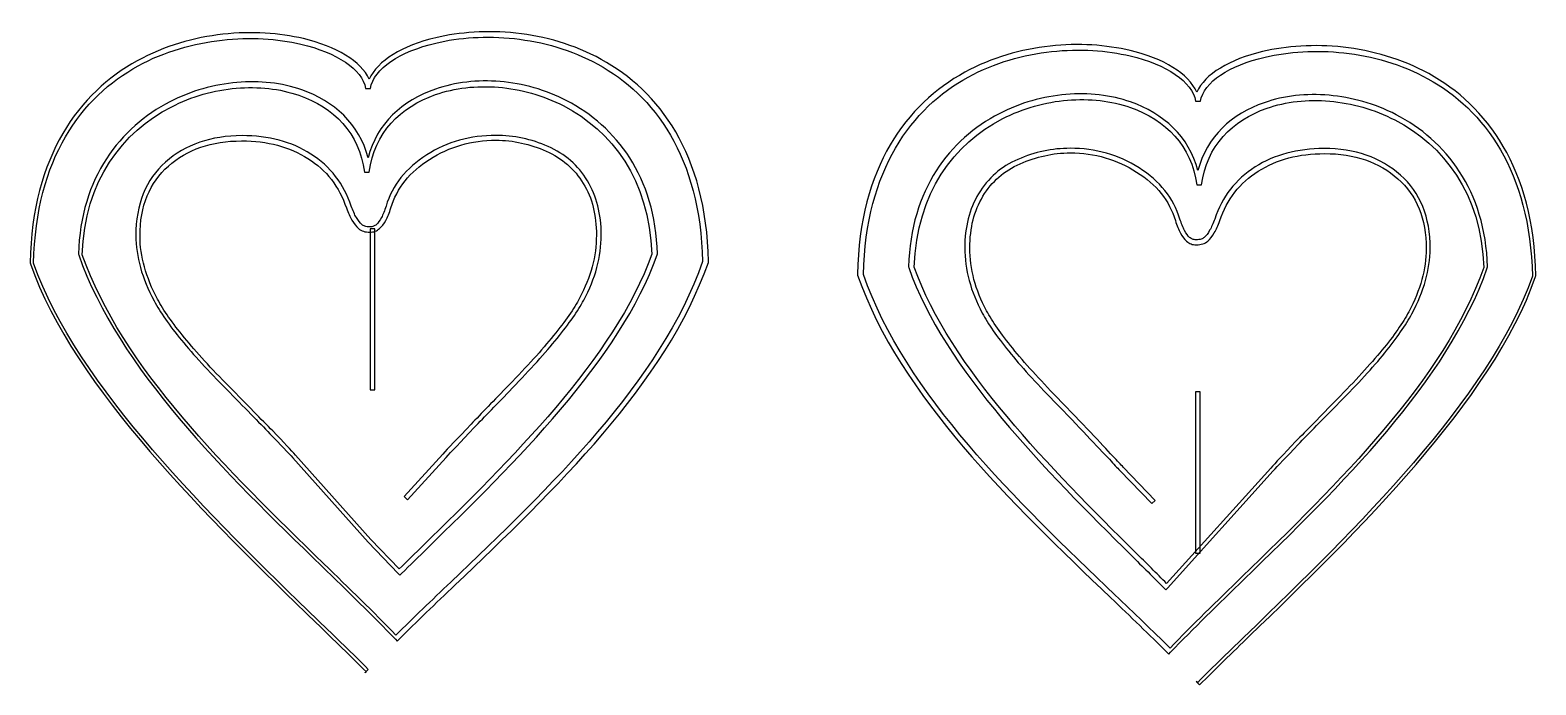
# Model space of a CAD drawing. Header units: centimetres. Extents: x -9.4 to 7.2, y -12.5 to -5.3.
import ezdxf

# ---------------------------------------------------------------- set-up
doc = ezdxf.new("R2010")
doc.units = ezdxf.units.CM
doc.header["$MEASUREMENT"] = 0
doc.layers.add('Layer 1', color=7, linetype='Continuous')

msp = doc.modelspace()

# ---------------------------------------------------------------- linework, layer by layer
at = {"layer": 'Layer 1', "color": 3}
for points, knots in [([(-5.66928, -12.37996), (-5.83946, -12.20978), (-6.02742, -12.02944), (-6.22554, -11.8364), (-6.22554, -11.8364), (-7.38886, -10.70864), (-8.89508, -9.25068), (-9.37514, -7.87908), (-9.37514, -7.87908), (-9.37514, -7.87908), (-9.37768, -7.86892), (-9.37768, -7.86892), (-9.37768, -7.86892), (-9.35228, -6.68274), (-8.83666, -5.9944), (-8.19658, -5.64134), (-8.19658, -5.64134), (-7.89686, -5.47624), (-7.5692, -5.3848), (-7.2517, -5.34924), (-7.2517, -5.34924), (-6.9342, -5.31368), (-6.62686, -5.33654), (-6.36524, -5.3975), (-6.36524, -5.3975), (-6.00202, -5.48386), (-5.7277, -5.64642), (-5.6388, -5.84454), (-5.6388, -5.84454), (-5.5499, -5.64134), (-5.2705, -5.4737), (-4.90474, -5.38734), (-4.90474, -5.38734), (-4.64312, -5.32638), (-4.33832, -5.30352), (-4.02082, -5.33654), (-4.02082, -5.33654), (-3.70586, -5.3721), (-3.38074, -5.461), (-3.08102, -5.6261), (-3.08102, -5.6261), (-2.44094, -5.97916), (-1.92532, -6.66496), (-1.89738, -7.85368), (-1.89738, -7.85368), (-1.89738, -7.85368), (-1.89992, -7.86384), (-1.89992, -7.86384), (-1.89992, -7.86384), (-2.36728, -9.20242), (-3.6068, -10.38606), (-4.69138, -11.41984), (-4.69138, -11.41984), (-4.90728, -11.62558), (-5.1181, -11.82624), (-5.31368, -12.02182), (-5.31368, -12.02182), (-5.31368, -12.02182), (-5.33146, -12.0396), (-5.33146, -12.0396), (-5.33146, -12.0396), (-5.33146, -12.0396), (-5.34924, -12.01928), (-5.34924, -12.01928), (-5.34924, -12.01928), (-5.59816, -11.7602), (-5.87502, -11.49096), (-6.16204, -11.2141), (-6.16204, -11.2141), (-7.21868, -10.18794), (-8.40232, -9.03986), (-8.84174, -7.78256), (-8.84174, -7.78256), (-8.84174, -7.78256), (-8.84428, -7.7724), (-8.84428, -7.7724), (-8.84428, -7.7724), (-8.82142, -6.92912), (-8.382, -6.3754), (-7.8359, -6.09346), (-7.8359, -6.09346), (-7.60222, -5.97154), (-7.34568, -5.90296), (-7.09676, -5.8801), (-7.09676, -5.8801), (-6.84784, -5.85978), (-6.60146, -5.88518), (-6.38302, -5.96138), (-6.38302, -5.96138), (-6.02742, -6.08584), (-5.74802, -6.3373), (-5.6515, -6.71068), (-5.6515, -6.71068), (-5.55498, -6.33476), (-5.27304, -6.07822), (-4.90982, -5.95376), (-4.90982, -5.95376), (-4.69138, -5.87756), (-4.445, -5.84962), (-4.19608, -5.86994), (-4.19608, -5.86994), (-3.94716, -5.89026), (-3.69316, -5.96138), (-3.45948, -6.0833), (-3.45948, -6.0833), (-2.91846, -6.36524), (-2.48412, -6.91896), (-2.46126, -7.76986), (-2.46126, -7.76986), (-2.46126, -7.76986), (-2.4638, -7.78002), (-2.4638, -7.78002), (-2.4638, -7.78002), (-2.86766, -8.93318), (-4.05638, -10.0965), (-4.99364, -11.0109), (-4.99364, -11.0109), (-5.0927, -11.10742), (-5.18922, -11.20394), (-5.2832, -11.29538), (-5.2832, -11.29538), (-5.2832, -11.29538), (-5.30098, -11.31316), (-5.30098, -11.31316), (-5.30098, -11.31316), (-5.30098, -11.31316), (-5.31876, -11.29284), (-5.31876, -11.29284), (-5.31876, -11.29284), (-5.31876, -11.29284), (-5.6515, -10.9474), (-5.6515, -10.9474), (-5.6515, -10.9474), (-5.6515, -10.9474), (-5.6515, -10.9474), (-5.6515, -10.9474), (-5.6515, -10.9474), (-5.6515, -10.9474), (-6.48208, -10.01776), (-6.48208, -10.01776), (-6.48208, -10.01776), (-6.5278, -9.96696), (-6.61162, -9.87806), (-6.73354, -9.7536), (-6.73354, -9.7536), (-6.85546, -9.6266), (-7.01548, -9.46404), (-7.2136, -9.26338), (-7.2136, -9.26338), (-7.41172, -9.06272), (-7.57682, -8.88238), (-7.7089, -8.72236), (-7.7089, -8.72236), (-7.84352, -8.55726), (-7.94512, -8.41248), (-8.01116, -8.28802), (-8.01116, -8.28802), (-8.01116, -8.28802), (-8.01116, -8.28802), (-8.01116, -8.28802), (-8.01116, -8.28802), (-8.0772, -8.16356), (-8.128, -8.04164), (-8.16102, -7.92226), (-8.16102, -7.92226), (-8.19404, -7.80288), (-8.21182, -7.6835), (-8.21182, -7.5692), (-8.21182, -7.5692), (-8.21182, -7.39648), (-8.18388, -7.24154), (-8.13054, -7.10692), (-8.13054, -7.10692), (-8.07466, -6.9723), (-7.99338, -6.85546), (-7.88416, -6.75894), (-7.88416, -6.75894), (-7.88416, -6.75894), (-7.88416, -6.75894), (-7.88416, -6.75894), (-7.88416, -6.75894), (-7.77494, -6.66242), (-7.65048, -6.58876), (-7.50824, -6.5405), (-7.50824, -6.5405), (-7.36854, -6.49224), (-7.21106, -6.46684), (-7.04088, -6.46684), (-7.04088, -6.46684), (-6.8961, -6.46684), (-6.75894, -6.48462), (-6.63194, -6.51764), (-6.63194, -6.51764), (-6.50494, -6.55066), (-6.3881, -6.60146), (-6.28142, -6.67004), (-6.28142, -6.67004), (-6.28142, -6.67004), (-6.28142, -6.67004), (-6.28142, -6.67004), (-6.28142, -6.67004), (-6.17474, -6.73862), (-6.0833, -6.8199), (-6.00964, -6.91642), (-6.00964, -6.91642), (-5.93598, -7.01294), (-5.87756, -7.12216), (-5.83692, -7.24408), (-5.83692, -7.24408), (-5.83692, -7.24408), (-5.83692, -7.24408), (-5.83692, -7.24408), (-5.83692, -7.24408), (-5.81914, -7.29234), (-5.80136, -7.33552), (-5.78104, -7.36854), (-5.78104, -7.36854), (-5.76072, -7.40156), (-5.7404, -7.42696), (-5.72008, -7.44728), (-5.72008, -7.44728), (-5.72008, -7.44728), (-5.72008, -7.44728), (-5.72008, -7.44728), (-5.72008, -7.44728), (-5.71246, -7.4549), (-5.69976, -7.45998), (-5.68706, -7.46506), (-5.68706, -7.46506), (-5.67182, -7.47014), (-5.65404, -7.47268), (-5.63118, -7.47268), (-5.63118, -7.47268), (-5.61594, -7.47268), (-5.60324, -7.47014), (-5.59054, -7.46506), (-5.59054, -7.46506), (-5.58038, -7.45998), (-5.57022, -7.4549), (-5.56006, -7.44728), (-5.56006, -7.44728), (-5.56006, -7.44728), (-5.56006, -7.44728), (-5.56006, -7.44728), (-5.56006, -7.44728), (-5.53974, -7.4295), (-5.52196, -7.4041), (-5.50418, -7.37108), (-5.50418, -7.37108), (-5.4864, -7.33552), (-5.46862, -7.29488), (-5.45338, -7.24408), (-5.45338, -7.24408), (-5.45338, -7.24408), (-5.45338, -7.24408), (-5.45338, -7.24408), (-5.45338, -7.24408), (-5.3848, -7.01294), (-5.23494, -6.82244), (-5.0038, -6.6802), (-5.0038, -6.6802), (-5.0038, -6.6802), (-5.0038, -6.6802), (-5.0038, -6.6802), (-5.0038, -6.6802), (-4.89204, -6.60654), (-4.77012, -6.5532), (-4.64312, -6.51764), (-4.64312, -6.51764), (-4.51612, -6.48208), (-4.3815, -6.4643), (-4.2418, -6.4643), (-4.2418, -6.4643), (-4.14274, -6.4643), (-4.04622, -6.47446), (-3.9497, -6.49478), (-3.9497, -6.49478), (-3.85318, -6.5151), (-3.7592, -6.54558), (-3.66776, -6.58622), (-3.66776, -6.58622), (-3.66776, -6.58622), (-3.66776, -6.58622), (-3.66776, -6.58622), (-3.66776, -6.58622), (-3.57378, -6.62686), (-3.4925, -6.6802), (-3.41884, -6.74116), (-3.41884, -6.74116), (-3.34518, -6.80466), (-3.28422, -6.87832), (-3.23342, -6.96468), (-3.23342, -6.96468), (-3.18262, -7.0485), (-3.14452, -7.14248), (-3.11912, -7.24154), (-3.11912, -7.24154), (-3.09372, -7.3406), (-3.08102, -7.44728), (-3.08102, -7.56158), (-3.08102, -7.56158), (-3.08102, -7.68096), (-3.09626, -7.80288), (-3.12928, -7.92226), (-3.12928, -7.92226), (-3.1623, -8.04164), (-3.20802, -8.16102), (-3.27406, -8.2804), (-3.27406, -8.2804), (-3.27406, -8.2804), (-3.27406, -8.2804), (-3.27406, -8.2804), (-3.27406, -8.2804), (-3.33756, -8.39978), (-3.43662, -8.53948), (-3.56616, -8.70204), (-3.56616, -8.70204), (-3.69824, -8.86206), (-3.86334, -9.04494), (-4.06146, -9.25068), (-4.06146, -9.25068), (-4.2291, -9.4234), (-4.3688, -9.56818), (-4.48056, -9.68502), (-4.48056, -9.68502), (-4.6355, -9.84758), (-4.7371, -9.9568), (-4.79044, -10.01522), (-4.79044, -10.01522), (-4.79044, -10.01522), (-5.21716, -10.48258), (-5.21716, -10.48258), (-5.21716, -10.48258), (-5.21716, -10.48258), (-5.25526, -10.44702), (-5.25526, -10.44702), (-5.25526, -10.44702), (-5.25526, -10.44702), (-4.82854, -9.97966), (-4.82854, -9.97966), (-4.82854, -9.97966), (-4.77266, -9.9187), (-4.67106, -9.80948), (-4.51612, -9.64946), (-4.51612, -9.64946), (-4.40436, -9.53262), (-4.26466, -9.3853), (-4.09702, -9.21512), (-4.09702, -9.21512), (-3.8989, -9.01192), (-3.73634, -8.83158), (-3.6068, -8.67156), (-3.6068, -8.67156), (-3.47726, -8.51154), (-3.38074, -8.37438), (-3.31978, -8.25754), (-3.31978, -8.25754), (-3.31978, -8.25754), (-3.31978, -8.25754), (-3.31978, -8.25754), (-3.31978, -8.25754), (-3.25882, -8.14324), (-3.21056, -8.0264), (-3.18008, -7.9121), (-3.18008, -7.9121), (-3.1496, -7.79526), (-3.13436, -7.68096), (-3.13436, -7.56412), (-3.13436, -7.56412), (-3.13436, -7.4549), (-3.14706, -7.3533), (-3.16992, -7.25678), (-3.16992, -7.25678), (-3.19278, -7.1628), (-3.22834, -7.0739), (-3.27914, -6.99516), (-3.27914, -6.99516), (-3.3274, -6.91388), (-3.38582, -6.8453), (-3.4544, -6.78434), (-3.4544, -6.78434), (-3.52298, -6.72592), (-3.60172, -6.67512), (-3.68808, -6.63702), (-3.68808, -6.63702), (-3.68808, -6.63702), (-3.68808, -6.63702), (-3.68808, -6.63702), (-3.68808, -6.63702), (-3.77698, -6.59638), (-3.86842, -6.56844), (-3.95986, -6.54812), (-3.95986, -6.54812), (-4.0513, -6.5278), (-4.14782, -6.51764), (-4.2418, -6.51764), (-4.2418, -6.51764), (-4.37642, -6.51764), (-4.50596, -6.53542), (-4.62788, -6.57098), (-4.62788, -6.57098), (-4.7498, -6.60654), (-4.8641, -6.65734), (-4.97332, -6.72846), (-4.97332, -6.72846), (-4.97332, -6.72846), (-4.97332, -6.72846), (-4.97332, -6.72846), (-4.97332, -6.72846), (-5.19176, -6.86562), (-5.334, -7.04342), (-5.40004, -7.2644), (-5.40004, -7.2644), (-5.40004, -7.2644), (-5.40004, -7.2644), (-5.40004, -7.2644), (-5.40004, -7.2644), (-5.41782, -7.31774), (-5.4356, -7.36346), (-5.45592, -7.40156), (-5.45592, -7.40156), (-5.47624, -7.43966), (-5.4991, -7.47014), (-5.5245, -7.49046), (-5.5245, -7.49046), (-5.5245, -7.49046), (-5.5245, -7.49046), (-5.5245, -7.49046), (-5.5245, -7.49046), (-5.53974, -7.50316), (-5.55498, -7.51332), (-5.57276, -7.52094), (-5.57276, -7.52094), (-5.59054, -7.52856), (-5.61086, -7.5311), (-5.63118, -7.5311), (-5.63118, -7.5311), (-5.65658, -7.5311), (-5.68198, -7.52856), (-5.7023, -7.52094), (-5.7023, -7.52094), (-5.72516, -7.51332), (-5.74294, -7.5057), (-5.75818, -7.49046), (-5.75818, -7.49046), (-5.78358, -7.4676), (-5.80898, -7.43712), (-5.8293, -7.39902), (-5.8293, -7.39902), (-5.85216, -7.36092), (-5.86994, -7.31774), (-5.89026, -7.2644), (-5.89026, -7.2644), (-5.89026, -7.2644), (-5.89026, -7.2644), (-5.89026, -7.2644), (-5.89026, -7.2644), (-5.9309, -7.14756), (-5.98424, -7.04342), (-6.05536, -6.95198), (-6.05536, -6.95198), (-6.12648, -6.86054), (-6.21284, -6.7818), (-6.31444, -6.7183), (-6.31444, -6.7183), (-6.31444, -6.7183), (-6.31444, -6.7183), (-6.31444, -6.7183), (-6.31444, -6.7183), (-6.41604, -6.6548), (-6.5278, -6.60654), (-6.64972, -6.57352), (-6.64972, -6.57352), (-6.77164, -6.5405), (-6.90372, -6.52526), (-7.04596, -6.52526), (-7.04596, -6.52526), (-7.21106, -6.52526), (-7.36092, -6.54812), (-7.49554, -6.59384), (-7.49554, -6.59384), (-7.63016, -6.63956), (-7.74954, -6.71068), (-7.85368, -6.80212), (-7.85368, -6.80212), (-7.85368, -6.80212), (-7.85368, -6.80212), (-7.85368, -6.80212), (-7.85368, -6.80212), (-7.95782, -6.89356), (-8.03402, -7.00278), (-8.08736, -7.13232), (-8.08736, -7.13232), (-8.1407, -7.26186), (-8.1661, -7.40918), (-8.1661, -7.57428), (-8.1661, -7.57428), (-8.1661, -7.68604), (-8.15086, -7.7978), (-8.11784, -7.91464), (-8.11784, -7.91464), (-8.08482, -8.03148), (-8.03656, -8.15086), (-7.97306, -8.27024), (-7.97306, -8.27024), (-7.97306, -8.27024), (-7.97306, -8.27024), (-7.97306, -8.27024), (-7.97306, -8.27024), (-7.90702, -8.39216), (-7.8105, -8.53186), (-7.67588, -8.69442), (-7.67588, -8.69442), (-7.5438, -8.85444), (-7.38124, -9.03478), (-7.18312, -9.2329), (-7.18312, -9.2329), (-7.18312, -9.2329), (-7.18312, -9.2329), (-7.18312, -9.2329), (-7.18312, -9.2329), (-6.985, -9.43356), (-6.82498, -9.59866), (-6.70306, -9.72312), (-6.70306, -9.72312), (-6.58114, -9.85012), (-6.49732, -9.93902), (-6.4516, -9.98982), (-6.4516, -9.98982), (-6.4516, -9.98982), (-5.62102, -10.91946), (-5.62102, -10.91946), (-5.62102, -10.91946), (-5.62102, -10.91946), (-5.62102, -10.91946), (-5.62102, -10.91946), (-5.62102, -10.91946), (-5.62102, -10.91946), (-5.3086, -11.24458), (-5.3086, -11.24458), (-5.3086, -11.24458), (-5.22224, -11.15822), (-5.1308, -11.06932), (-5.03936, -10.98042), (-5.03936, -10.98042), (-4.10718, -10.06856), (-2.92608, -8.9154), (-2.52476, -7.77494), (-2.52476, -7.77494), (-2.55016, -6.94944), (-2.96926, -6.41096), (-3.49504, -6.13918), (-3.49504, -6.13918), (-3.72364, -6.02234), (-3.97002, -5.95376), (-4.21386, -5.93344), (-4.21386, -5.93344), (-4.4577, -5.91312), (-4.69646, -5.94106), (-4.90728, -6.01472), (-4.90728, -6.01472), (-5.29336, -6.14934), (-5.58546, -6.43636), (-5.6388, -6.86816), (-5.6388, -6.86816), (-5.6388, -6.86816), (-5.69214, -6.86816), (-5.69214, -6.86816), (-5.69214, -6.86816), (-5.74548, -6.4389), (-6.0325, -6.15442), (-6.4135, -6.02234), (-6.4135, -6.02234), (-6.62432, -5.94868), (-6.86308, -5.92328), (-7.10438, -5.9436), (-7.10438, -5.9436), (-7.34822, -5.96392), (-7.5946, -6.0325), (-7.8232, -6.15188), (-7.8232, -6.15188), (-8.35406, -6.42366), (-8.77824, -6.96214), (-8.80364, -7.78002), (-8.80364, -7.78002), (-8.36676, -9.02462), (-7.19074, -10.16762), (-6.13918, -11.18616), (-6.13918, -11.18616), (-5.85978, -11.45794), (-5.59054, -11.71956), (-5.34416, -11.97356), (-5.34416, -11.97356), (-5.15366, -11.78306), (-4.95046, -11.59002), (-4.73964, -11.38936), (-4.73964, -11.38936), (-3.66014, -10.35812), (-2.42824, -9.1821), (-1.96342, -7.85622), (-1.96342, -7.85622), (-1.99136, -6.69544), (-2.49428, -6.02234), (-3.11912, -5.67944), (-3.11912, -5.67944), (-3.41122, -5.51942), (-3.72872, -5.43052), (-4.0386, -5.3975), (-4.0386, -5.3975), (-4.34848, -5.36448), (-4.6482, -5.3848), (-4.90474, -5.44576), (-4.90474, -5.44576), (-5.30098, -5.53974), (-5.588, -5.7277), (-5.6261, -5.94614), (-5.6261, -5.94614), (-5.6261, -5.94614), (-5.67944, -5.94614), (-5.67944, -5.94614), (-5.67944, -5.94614), (-5.715, -5.73278), (-5.99948, -5.5499), (-6.39318, -5.45846), (-6.39318, -5.45846), (-6.64972, -5.3975), (-6.95198, -5.37718), (-7.26186, -5.41274), (-7.26186, -5.41274), (-7.57174, -5.4483), (-7.89432, -5.5372), (-8.18642, -5.69722), (-8.18642, -5.69722), (-8.81126, -6.04266), (-9.31418, -6.71322), (-9.33958, -7.874), (-9.33958, -7.874), (-8.86206, -9.2329), (-7.36346, -10.68578), (-6.20522, -11.80846), (-6.20522, -11.80846), (-6.0071, -11.99896), (-5.81914, -12.18184), (-5.64896, -12.35202), (-5.64896, -12.35202), (-5.64896, -12.35202), (-5.68706, -12.39012), (-5.68706, -12.39012), (-5.68706, -12.39012), (-5.68706, -12.39012), (-5.66928, -12.37996), (-5.66928, -12.37996)], [0, 0, 0, 0, 0.00609756, 0.00609756, 0.00609756, 0.00609756, 0.01219512, 0.01219512, 0.01219512, 0.01219512, 0.01829268, 0.01829268, 0.01829268, 0.01829268, 0.02439024, 0.02439024, 0.02439024, 0.02439024, 0.0304878, 0.0304878, 0.0304878, 0.0304878, 0.03658537, 0.03658537, 0.03658537, 0.03658537, 0.04268293, 0.04268293, 0.04268293, 0.04268293, 0.04878049, 0.04878049, 0.04878049, 0.04878049, 0.05487805, 0.05487805, 0.05487805, 0.05487805, 0.06097561, 0.06097561, 0.06097561, 0.06097561, 0.06707317, 0.06707317, 0.06707317, 0.06707317, 0.07317073, 0.07317073, 0.07317073, 0.07317073, 0.07926829, 0.07926829, 0.07926829, 0.07926829, 0.08536585, 0.08536585, 0.08536585, 0.08536585, 0.09146341, 0.09146341, 0.09146341, 0.09146341, 0.09756098, 0.09756098, 0.09756098, 0.09756098, 0.10365854, 0.10365854, 0.10365854, 0.10365854, 0.1097561, 0.1097561, 0.1097561, 0.1097561, 0.11585366, 0.11585366, 0.11585366, 0.11585366, 0.12195122, 0.12195122, 0.12195122, 0.12195122, 0.12804878, 0.12804878, 0.12804878, 0.12804878, 0.13414634, 0.13414634, 0.13414634, 0.13414634, 0.1402439, 0.1402439, 0.1402439, 0.1402439, 0.14634146, 0.14634146, 0.14634146, 0.14634146, 0.15243902, 0.15243902, 0.15243902, 0.15243902, 0.15853659, 0.15853659, 0.15853659, 0.15853659, 0.16463415, 0.16463415, 0.16463415, 0.16463415, 0.17073171, 0.17073171, 0.17073171, 0.17073171, 0.17682927, 0.17682927, 0.17682927, 0.17682927, 0.18292683, 0.18292683, 0.18292683, 0.18292683, 0.18902439, 0.18902439, 0.18902439, 0.18902439, 0.19512195, 0.19512195, 0.19512195, 0.19512195, 0.20121951, 0.20121951, 0.20121951, 0.20121951, 0.20731707, 0.20731707, 0.20731707, 0.20731707, 0.21341463, 0.21341463, 0.21341463, 0.21341463, 0.2195122, 0.2195122, 0.2195122, 0.2195122, 0.22560976, 0.22560976, 0.22560976, 0.22560976, 0.23170732, 0.23170732, 0.23170732, 0.23170732, 0.23780488, 0.23780488, 0.23780488, 0.23780488, 0.24390244, 0.24390244, 0.24390244, 0.24390244, 0.25, 0.25, 0.25, 0.25, 0.25609756, 0.25609756, 0.25609756, 0.25609756, 0.26219512, 0.26219512, 0.26219512, 0.26219512, 0.26829268, 0.26829268, 0.26829268, 0.26829268, 0.27439024, 0.27439024, 0.27439024, 0.27439024, 0.2804878, 0.2804878, 0.2804878, 0.2804878, 0.28658537, 0.28658537, 0.28658537, 0.28658537, 0.29268293, 0.29268293, 0.29268293, 0.29268293, 0.29878049, 0.29878049, 0.29878049, 0.29878049, 0.30487805, 0.30487805, 0.30487805, 0.30487805, 0.31097561, 0.31097561, 0.31097561, 0.31097561, 0.31707317, 0.31707317, 0.31707317, 0.31707317, 0.32317073, 0.32317073, 0.32317073, 0.32317073, 0.32926829, 0.32926829, 0.32926829, 0.32926829, 0.33536585, 0.33536585, 0.33536585, 0.33536585, 0.34146341, 0.34146341, 0.34146341, 0.34146341, 0.34756098, 0.34756098, 0.34756098, 0.34756098, 0.35365854, 0.35365854, 0.35365854, 0.35365854, 0.3597561, 0.3597561, 0.3597561, 0.3597561, 0.36585366, 0.36585366, 0.36585366, 0.36585366, 0.37195122, 0.37195122, 0.37195122, 0.37195122, 0.37804878, 0.37804878, 0.37804878, 0.37804878, 0.38414634, 0.38414634, 0.38414634, 0.38414634, 0.3902439, 0.3902439, 0.3902439, 0.3902439, 0.39634146, 0.39634146, 0.39634146, 0.39634146, 0.40243902, 0.40243902, 0.40243902, 0.40243902, 0.40853659, 0.40853659, 0.40853659, 0.40853659, 0.41463415, 0.41463415, 0.41463415, 0.41463415, 0.42073171, 0.42073171, 0.42073171, 0.42073171, 0.42682927, 0.42682927, 0.42682927, 0.42682927, 0.43292683, 0.43292683, 0.43292683, 0.43292683, 0.43902439, 0.43902439, 0.43902439, 0.43902439, 0.44512195, 0.44512195, 0.44512195, 0.44512195, 0.45121951, 0.45121951, 0.45121951, 0.45121951, 0.45731707, 0.45731707, 0.45731707, 0.45731707, 0.46341463, 0.46341463, 0.46341463, 0.46341463, 0.4695122, 0.4695122, 0.4695122, 0.4695122, 0.47560976, 0.47560976, 0.47560976, 0.47560976, 0.48170732, 0.48170732, 0.48170732, 0.48170732, 0.48780488, 0.48780488, 0.48780488, 0.48780488, 0.49390244, 0.49390244, 0.49390244, 0.49390244, 0.5, 0.5, 0.5, 0.5, 0.50609756, 0.50609756, 0.50609756, 0.50609756, 0.51219512, 0.51219512, 0.51219512, 0.51219512, 0.51829268, 0.51829268, 0.51829268, 0.51829268, 0.52439024, 0.52439024, 0.52439024, 0.52439024, 0.5304878, 0.5304878, 0.5304878, 0.5304878, 0.53658537, 0.53658537, 0.53658537, 0.53658537, 0.54268293, 0.54268293, 0.54268293, 0.54268293, 0.54878049, 0.54878049, 0.54878049, 0.54878049, 0.55487805, 0.55487805, 0.55487805, 0.55487805, 0.56097561, 0.56097561, 0.56097561, 0.56097561, 0.56707317, 0.56707317, 0.56707317, 0.56707317, 0.57317073, 0.57317073, 0.57317073, 0.57317073, 0.57926829, 0.57926829, 0.57926829, 0.57926829, 0.58536585, 0.58536585, 0.58536585, 0.58536585, 0.59146341, 0.59146341, 0.59146341, 0.59146341, 0.59756098, 0.59756098, 0.59756098, 0.59756098, 0.60365854, 0.60365854, 0.60365854, 0.60365854, 0.6097561, 0.6097561, 0.6097561, 0.6097561, 0.61585366, 0.61585366, 0.61585366, 0.61585366, 0.62195122, 0.62195122, 0.62195122, 0.62195122, 0.62804878, 0.62804878, 0.62804878, 0.62804878, 0.63414634, 0.63414634, 0.63414634, 0.63414634, 0.6402439, 0.6402439, 0.6402439, 0.6402439, 0.64634146, 0.64634146, 0.64634146, 0.64634146, 0.65243902, 0.65243902, 0.65243902, 0.65243902, 0.65853659, 0.65853659, 0.65853659, 0.65853659, 0.66463415, 0.66463415, 0.66463415, 0.66463415, 0.67073171, 0.67073171, 0.67073171, 0.67073171, 0.67682927, 0.67682927, 0.67682927, 0.67682927, 0.68292683, 0.68292683, 0.68292683, 0.68292683, 0.68902439, 0.68902439, 0.68902439, 0.68902439, 0.69512195, 0.69512195, 0.69512195, 0.69512195, 0.70121951, 0.70121951, 0.70121951, 0.70121951, 0.70731707, 0.70731707, 0.70731707, 0.70731707, 0.71341463, 0.71341463, 0.71341463, 0.71341463, 0.7195122, 0.7195122, 0.7195122, 0.7195122, 0.72560976, 0.72560976, 0.72560976, 0.72560976, 0.73170732, 0.73170732, 0.73170732, 0.73170732, 0.73780488, 0.73780488, 0.73780488, 0.73780488, 0.74390244, 0.74390244, 0.74390244, 0.74390244, 0.75, 0.75, 0.75, 0.75, 0.75609756, 0.75609756, 0.75609756, 0.75609756, 0.76219512, 0.76219512, 0.76219512, 0.76219512, 0.76829268, 0.76829268, 0.76829268, 0.76829268, 0.77439024, 0.77439024, 0.77439024, 0.77439024, 0.7804878, 0.7804878, 0.7804878, 0.7804878, 0.78658537, 0.78658537, 0.78658537, 0.78658537, 0.79268293, 0.79268293, 0.79268293, 0.79268293, 0.79878049, 0.79878049, 0.79878049, 0.79878049, 0.80487805, 0.80487805, 0.80487805, 0.80487805, 0.81097561, 0.81097561, 0.81097561, 0.81097561, 0.81707317, 0.81707317, 0.81707317, 0.81707317, 0.82317073, 0.82317073, 0.82317073, 0.82317073, 0.82926829, 0.82926829, 0.82926829, 0.82926829, 0.83536585, 0.83536585, 0.83536585, 0.83536585, 0.84146341, 0.84146341, 0.84146341, 0.84146341, 0.84756098, 0.84756098, 0.84756098, 0.84756098, 0.85365854, 0.85365854, 0.85365854, 0.85365854, 0.8597561, 0.8597561, 0.8597561, 0.8597561, 0.86585366, 0.86585366, 0.86585366, 0.86585366, 0.87195122, 0.87195122, 0.87195122, 0.87195122, 0.87804878, 0.87804878, 0.87804878, 0.87804878, 0.88414634, 0.88414634, 0.88414634, 0.88414634, 0.8902439, 0.8902439, 0.8902439, 0.8902439, 0.89634146, 0.89634146, 0.89634146, 0.89634146, 0.90243902, 0.90243902, 0.90243902, 0.90243902, 0.90853659, 0.90853659, 0.90853659, 0.90853659, 0.91463415, 0.91463415, 0.91463415, 0.91463415, 0.92073171, 0.92073171, 0.92073171, 0.92073171, 0.92682927, 0.92682927, 0.92682927, 0.92682927, 0.93292683, 0.93292683, 0.93292683, 0.93292683, 0.93902439, 0.93902439, 0.93902439, 0.93902439, 0.94512195, 0.94512195, 0.94512195, 0.94512195, 0.95121951, 0.95121951, 0.95121951, 0.95121951, 0.95731707, 0.95731707, 0.95731707, 0.95731707, 0.96341463, 0.96341463, 0.96341463, 0.96341463, 0.9695122, 0.9695122, 0.9695122, 0.9695122, 0.97560976, 0.97560976, 0.97560976, 0.97560976, 0.98170732, 0.98170732, 0.98170732, 0.98170732, 0.98780488, 0.98780488, 0.98780488, 0.98780488, 1, 1, 1, 1]), ([(-5.5753, -7.493), (-5.5753, -7.493), (-5.5753, -9.271), (-5.5753, -9.271), (-5.5753, -9.271), (-5.5753, -9.271), (-5.62864, -9.271), (-5.62864, -9.271), (-5.62864, -9.271), (-5.62864, -9.271), (-5.62864, -7.493), (-5.62864, -7.493), (-5.62864, -7.493), (-5.62864, -7.493), (-5.5753, -7.493), (-5.5753, -7.493)], [0, 0, 0, 0, 0.2, 0.2, 0.2, 0.2, 0.4, 0.4, 0.4, 0.4, 0.6, 0.6, 0.6, 0.6, 1, 1, 1, 1])]:
    msp.add_open_spline(points, degree=3, knots=knots, dxfattribs=at)
at = {"layer": 'Layer 1', "color": 1}
for points, knots in [([(3.49504, -12.49426), (3.66522, -12.32408), (3.85318, -12.1412), (4.0513, -11.9507), (4.0513, -11.9507), (5.20954, -10.82802), (6.70814, -9.37768), (7.18566, -8.01624), (7.18566, -8.01624), (7.15772, -6.85546), (6.65734, -6.1849), (6.0325, -5.83946), (6.0325, -5.83946), (5.7404, -5.6769), (5.41782, -5.588), (5.10794, -5.55498), (5.10794, -5.55498), (4.79806, -5.51942), (4.4958, -5.54228), (4.23926, -5.6007), (4.23926, -5.6007), (3.84556, -5.69214), (3.56108, -5.87502), (3.52552, -6.08838), (3.52552, -6.08838), (3.52552, -6.08838), (3.47218, -6.08838), (3.47218, -6.08838), (3.47218, -6.08838), (3.43662, -5.86994), (3.1496, -5.68198), (2.75082, -5.588), (2.75082, -5.588), (2.49428, -5.52704), (2.19456, -5.50672), (1.88468, -5.53974), (1.88468, -5.53974), (1.5748, -5.57276), (1.2573, -5.66166), (0.9652, -5.82168), (0.9652, -5.82168), (0.34036, -6.16458), (-0.16256, -6.83768), (-0.1905, -7.99846), (-0.1905, -7.99846), (0.27432, -9.32434), (1.50622, -10.50036), (2.58572, -11.5316), (2.58572, -11.5316), (2.794, -11.73226), (2.9972, -11.9253), (3.19024, -12.1158), (3.19024, -12.1158), (3.43662, -11.8618), (3.70586, -11.60018), (3.98526, -11.3284), (3.98526, -11.3284), (5.03682, -10.30732), (6.21284, -9.16432), (6.64972, -7.92226), (6.64972, -7.92226), (6.62432, -7.10438), (6.20014, -6.56844), (5.66928, -6.29412), (5.66928, -6.29412), (5.44068, -6.17728), (5.1943, -6.1087), (4.95046, -6.08584), (4.95046, -6.08584), (4.70662, -6.06552), (4.46786, -6.09092), (4.25958, -6.16458), (4.25958, -6.16458), (3.87858, -6.29666), (3.59156, -6.58114), (3.53822, -7.0104), (3.53822, -7.0104), (3.53822, -7.0104), (3.48488, -7.0104), (3.48488, -7.0104), (3.48488, -7.0104), (3.43154, -6.5786), (3.13944, -6.29158), (2.75336, -6.15696), (2.75336, -6.15696), (2.54254, -6.0833), (2.30378, -6.05536), (2.05994, -6.07568), (2.05994, -6.07568), (1.8161, -6.096), (1.56972, -6.16458), (1.34112, -6.28142), (1.34112, -6.28142), (0.81534, -6.5532), (0.39624, -7.09168), (0.37084, -7.91718), (0.37084, -7.91718), (0.762, -9.02716), (1.8923, -10.15238), (2.80924, -11.0617), (2.80924, -11.0617), (2.92862, -11.17854), (3.04292, -11.29284), (3.15214, -11.4046), (3.15214, -11.4046), (3.15214, -11.4046), (4.30022, -10.13206), (4.30022, -10.13206), (4.30022, -10.13206), (4.34848, -10.07872), (4.43992, -9.9822), (4.57454, -9.83996), (4.57454, -9.83996), (4.69392, -9.71804), (4.84632, -9.5631), (5.03174, -9.3726), (5.03174, -9.3726), (5.22986, -9.17194), (5.39496, -8.9916), (5.52704, -8.83158), (5.52704, -8.83158), (5.65912, -8.67156), (5.75818, -8.52932), (5.82168, -8.40994), (5.82168, -8.40994), (5.82168, -8.40994), (5.82168, -8.40994), (5.82168, -8.40994), (5.82168, -8.40994), (5.88518, -8.28802), (5.93598, -8.17118), (5.96646, -8.05434), (5.96646, -8.05434), (5.99948, -7.94004), (6.01472, -7.82574), (6.01472, -7.71398), (6.01472, -7.71398), (6.01472, -7.54888), (5.98932, -7.40156), (5.93598, -7.27202), (5.93598, -7.27202), (5.88518, -7.14502), (5.80644, -7.03326), (5.7023, -6.94182), (5.7023, -6.94182), (5.7023, -6.94182), (5.7023, -6.94182), (5.7023, -6.94182), (5.7023, -6.94182), (5.59816, -6.85038), (5.47878, -6.77926), (5.34416, -6.73354), (5.34416, -6.73354), (5.20954, -6.68782), (5.05968, -6.66496), (4.89458, -6.66496), (4.89458, -6.66496), (4.75234, -6.66496), (4.62026, -6.6802), (4.49834, -6.71322), (4.49834, -6.71322), (4.37642, -6.74624), (4.26466, -6.7945), (4.16306, -6.858), (4.16306, -6.858), (4.16306, -6.858), (4.16306, -6.858), (4.16306, -6.858), (4.16306, -6.858), (4.06146, -6.92404), (3.9751, -7.00024), (3.90398, -7.09168), (3.90398, -7.09168), (3.83286, -7.18312), (3.77952, -7.28726), (3.73888, -7.4041), (3.73888, -7.4041), (3.73888, -7.4041), (3.73888, -7.4041), (3.73888, -7.4041), (3.73888, -7.4041), (3.7211, -7.45744), (3.70078, -7.50062), (3.67792, -7.53872), (3.67792, -7.53872), (3.65506, -7.57682), (3.6322, -7.6073), (3.6068, -7.63016), (3.6068, -7.63016), (3.59156, -7.64286), (3.57378, -7.65302), (3.55092, -7.66064), (3.55092, -7.66064), (3.5306, -7.66572), (3.50774, -7.6708), (3.4798, -7.6708), (3.4798, -7.6708), (3.45948, -7.6708), (3.43916, -7.66826), (3.42138, -7.66064), (3.42138, -7.66064), (3.4036, -7.65302), (3.38836, -7.6454), (3.37312, -7.63016), (3.37312, -7.63016), (3.37312, -7.63016), (3.37312, -7.63016), (3.37312, -7.63016), (3.37312, -7.63016), (3.34772, -7.60984), (3.32486, -7.57936), (3.30454, -7.54126), (3.30454, -7.54126), (3.28422, -7.50316), (3.26644, -7.45998), (3.24866, -7.4041), (3.24866, -7.4041), (3.24866, -7.4041), (3.24866, -7.4041), (3.24866, -7.4041), (3.24866, -7.4041), (3.18262, -7.18312), (3.04038, -7.00532), (2.82194, -6.86816), (2.82194, -6.86816), (2.82194, -6.86816), (2.82194, -6.86816), (2.82194, -6.86816), (2.82194, -6.86816), (2.71272, -6.79958), (2.59842, -6.74624), (2.4765, -6.71068), (2.4765, -6.71068), (2.35458, -6.67512), (2.22504, -6.65734), (2.09042, -6.65734), (2.09042, -6.65734), (1.9939, -6.65734), (1.89992, -6.6675), (1.80848, -6.68782), (1.80848, -6.68782), (1.71704, -6.70814), (1.6256, -6.73608), (1.5367, -6.77672), (1.5367, -6.77672), (1.5367, -6.77672), (1.5367, -6.77672), (1.5367, -6.77672), (1.5367, -6.77672), (1.4478, -6.81482), (1.36906, -6.86562), (1.30302, -6.92404), (1.30302, -6.92404), (1.23444, -6.985), (1.17602, -7.05358), (1.12776, -7.13486), (1.12776, -7.13486), (1.0795, -7.21614), (1.04394, -7.3025), (1.01854, -7.39648), (1.01854, -7.39648), (0.99568, -7.49046), (0.98298, -7.5946), (0.98298, -7.70382), (0.98298, -7.70382), (0.98298, -7.82066), (0.99822, -7.93496), (1.0287, -8.0518), (1.0287, -8.0518), (1.05918, -8.16864), (1.1049, -8.28294), (1.1684, -8.39724), (1.1684, -8.39724), (1.1684, -8.39724), (1.1684, -8.39724), (1.1684, -8.39724), (1.1684, -8.39724), (1.22936, -8.51408), (1.32588, -8.65124), (1.45542, -8.81126), (1.45542, -8.81126), (1.58496, -8.97128), (1.75006, -9.15162), (1.94564, -9.35482), (1.94564, -9.35482), (2.23012, -9.64692), (2.43332, -9.86282), (2.56032, -9.99998), (2.56032, -9.99998), (2.61112, -10.05332), (2.64922, -10.09396), (2.67462, -10.1219), (2.67462, -10.1219), (2.67462, -10.1219), (3.02768, -10.48766), (3.02768, -10.48766), (3.02768, -10.48766), (3.02768, -10.48766), (2.98958, -10.52322), (2.98958, -10.52322), (2.98958, -10.52322), (2.98958, -10.52322), (2.63652, -10.15746), (2.63652, -10.15746), (2.63652, -10.15746), (2.60858, -10.12952), (2.57048, -10.08888), (2.52222, -10.03554), (2.52222, -10.03554), (2.39522, -9.90092), (2.19202, -9.68502), (1.90754, -9.39292), (1.90754, -9.39292), (1.70942, -9.18972), (1.54432, -9.00684), (1.41224, -8.84428), (1.41224, -8.84428), (1.28016, -8.68172), (1.18364, -8.54202), (1.12014, -8.42264), (1.12014, -8.42264), (1.12014, -8.42264), (1.12014, -8.42264), (1.12014, -8.42264), (1.12014, -8.42264), (1.05664, -8.30326), (1.00838, -8.18388), (0.97536, -8.0645), (0.97536, -8.0645), (0.94234, -7.94512), (0.9271, -7.8232), (0.9271, -7.70382), (0.9271, -7.70382), (0.9271, -7.58952), (0.9398, -7.48284), (0.9652, -7.38378), (0.9652, -7.38378), (0.9906, -7.28472), (1.0287, -7.19074), (1.0795, -7.10692), (1.0795, -7.10692), (1.1303, -7.0231), (1.1938, -6.9469), (1.26492, -6.8834), (1.26492, -6.8834), (1.33604, -6.8199), (1.41986, -6.7691), (1.51384, -6.72846), (1.51384, -6.72846), (1.51384, -6.72846), (1.51384, -6.72846), (1.51384, -6.72846), (1.51384, -6.72846), (1.60528, -6.68782), (1.69926, -6.65734), (1.79578, -6.63702), (1.79578, -6.63702), (1.8923, -6.6167), (1.98882, -6.60654), (2.08788, -6.60654), (2.08788, -6.60654), (2.22758, -6.60654), (2.3622, -6.62432), (2.4892, -6.65988), (2.4892, -6.65988), (2.6162, -6.69544), (2.73558, -6.75132), (2.84988, -6.82244), (2.84988, -6.82244), (2.84988, -6.82244), (2.84988, -6.82244), (2.84988, -6.82244), (2.84988, -6.82244), (3.07848, -6.96722), (3.22834, -7.15518), (3.29946, -7.38632), (3.29946, -7.38632), (3.29946, -7.38632), (3.29946, -7.38632), (3.29946, -7.38632), (3.29946, -7.38632), (3.3147, -7.43712), (3.33248, -7.47776), (3.35026, -7.51332), (3.35026, -7.51332), (3.36804, -7.54634), (3.38582, -7.57174), (3.40614, -7.58952), (3.40614, -7.58952), (3.40614, -7.58952), (3.40614, -7.58952), (3.40614, -7.58952), (3.40614, -7.58952), (3.4163, -7.59714), (3.42646, -7.60476), (3.43662, -7.6073), (3.43662, -7.6073), (3.44932, -7.61238), (3.46202, -7.61492), (3.47726, -7.61492), (3.47726, -7.61492), (3.50012, -7.61492), (3.5179, -7.61238), (3.53314, -7.6073), (3.53314, -7.6073), (3.54838, -7.60222), (3.55854, -7.59714), (3.56616, -7.58952), (3.56616, -7.58952), (3.56616, -7.58952), (3.56616, -7.58952), (3.56616, -7.58952), (3.56616, -7.58952), (3.58902, -7.57174), (3.60934, -7.5438), (3.62712, -7.51078), (3.62712, -7.51078), (3.64744, -7.47776), (3.66522, -7.43458), (3.683, -7.38632), (3.683, -7.38632), (3.683, -7.38632), (3.683, -7.38632), (3.683, -7.38632), (3.683, -7.38632), (3.72364, -7.2644), (3.78206, -7.15264), (3.85572, -7.05866), (3.85572, -7.05866), (3.92938, -6.96214), (4.02082, -6.88086), (4.1275, -6.81228), (4.1275, -6.81228), (4.1275, -6.81228), (4.1275, -6.81228), (4.1275, -6.81228), (4.1275, -6.81228), (4.23418, -6.7437), (4.35102, -6.69544), (4.47802, -6.65988), (4.47802, -6.65988), (4.60502, -6.62686), (4.73964, -6.60908), (4.88696, -6.60908), (4.88696, -6.60908), (5.05714, -6.60908), (5.21462, -6.63194), (5.35432, -6.68274), (5.35432, -6.68274), (5.49402, -6.731), (5.62102, -6.80466), (5.73024, -6.90118), (5.73024, -6.90118), (5.73024, -6.90118), (5.73024, -6.90118), (5.73024, -6.90118), (5.73024, -6.90118), (5.83946, -6.9977), (5.92328, -7.11454), (5.97662, -7.24916), (5.97662, -7.24916), (6.0325, -7.38378), (6.0579, -7.53872), (6.0579, -7.71144), (6.0579, -7.71144), (6.0579, -7.82828), (6.04012, -7.94512), (6.0071, -8.0645), (6.0071, -8.0645), (5.97408, -8.18388), (5.92328, -8.3058), (5.85724, -8.43026), (5.85724, -8.43026), (5.85724, -8.43026), (5.85724, -8.43026), (5.85724, -8.43026), (5.85724, -8.43026), (5.7912, -8.55472), (5.6896, -8.69696), (5.55752, -8.86206), (5.55752, -8.86206), (5.42544, -9.02462), (5.26034, -9.20496), (5.05968, -9.40562), (5.05968, -9.40562), (4.87426, -9.59358), (4.72186, -9.74852), (4.60248, -9.87298), (4.60248, -9.87298), (4.46786, -10.01268), (4.37642, -10.1092), (4.32816, -10.16254), (4.32816, -10.16254), (4.32816, -10.16254), (3.1623, -11.4554), (3.1623, -11.4554), (3.1623, -11.4554), (3.1623, -11.4554), (3.14452, -11.47572), (3.14452, -11.47572), (3.14452, -11.47572), (3.14452, -11.47572), (3.1242, -11.4554), (3.1242, -11.4554), (3.1242, -11.4554), (3.0099, -11.33856), (2.88798, -11.21918), (2.76098, -11.09218), (2.76098, -11.09218), (1.83896, -10.17524), (0.70104, -9.04494), (0.30988, -7.92226), (0.30988, -7.92226), (0.30988, -7.92226), (0.30734, -7.9121), (0.30734, -7.9121), (0.30734, -7.9121), (0.3302, -7.0612), (0.76454, -6.50494), (1.30556, -6.22554), (1.30556, -6.22554), (1.53924, -6.10362), (1.79324, -6.03504), (2.04216, -6.01218), (2.04216, -6.01218), (2.29108, -5.99186), (2.53746, -6.0198), (2.7559, -6.096), (2.7559, -6.096), (3.11658, -6.22046), (3.40106, -6.477), (3.49758, -6.85292), (3.49758, -6.85292), (3.5941, -6.47954), (3.87096, -6.22554), (4.2291, -6.10362), (4.2291, -6.10362), (4.44754, -6.02742), (4.69138, -5.99948), (4.94284, -6.02234), (4.94284, -6.02234), (5.19176, -6.04266), (5.44576, -6.11378), (5.68198, -6.2357), (5.68198, -6.2357), (6.22808, -6.51764), (6.6675, -7.07136), (6.69036, -7.91464), (6.69036, -7.91464), (6.69036, -7.91464), (6.68782, -7.9248), (6.68782, -7.9248), (6.68782, -7.9248), (6.2484, -9.1821), (5.06476, -10.33018), (4.00812, -11.35634), (4.00812, -11.35634), (3.72364, -11.6332), (3.44678, -11.90244), (3.19532, -12.16152), (3.19532, -12.16152), (3.19532, -12.16152), (3.17754, -12.18184), (3.17754, -12.18184), (3.17754, -12.18184), (3.17754, -12.18184), (3.15976, -12.16406), (3.15976, -12.16406), (3.15976, -12.16406), (2.96418, -11.97102), (2.75336, -11.77036), (2.53746, -11.56208), (2.53746, -11.56208), (1.45288, -10.52576), (0.21336, -9.34466), (-0.254, -8.00608), (-0.254, -8.00608), (-0.254, -8.00608), (-0.25654, -7.99592), (-0.25654, -7.99592), (-0.25654, -7.99592), (-0.23114, -6.80974), (0.28448, -6.1214), (0.9271, -5.76834), (0.9271, -5.76834), (1.22428, -5.60578), (1.5494, -5.51434), (1.8669, -5.47878), (1.8669, -5.47878), (2.18186, -5.44322), (2.4892, -5.46608), (2.75082, -5.52958), (2.75082, -5.52958), (3.11912, -5.61594), (3.39598, -5.78358), (3.48488, -5.98678), (3.48488, -5.98678), (3.57378, -5.78866), (3.8481, -5.6261), (4.21132, -5.53974), (4.21132, -5.53974), (4.47294, -5.47878), (4.78028, -5.45592), (5.09778, -5.49148), (5.09778, -5.49148), (5.41528, -5.52704), (5.74294, -5.61848), (6.04266, -5.78358), (6.04266, -5.78358), (6.68274, -6.13664), (7.19836, -6.82498), (7.22376, -8.01116), (7.22376, -8.01116), (7.22376, -8.01116), (7.22122, -8.02132), (7.22122, -8.02132), (7.22122, -8.02132), (6.74116, -9.39292), (5.23748, -10.85088), (4.07162, -11.97864), (4.07162, -11.97864), (3.8735, -12.16914), (3.68554, -12.35202), (3.51536, -12.5222), (3.51536, -12.5222), (3.51536, -12.5222), (3.47726, -12.4841), (3.47726, -12.4841), (3.47726, -12.4841), (3.47726, -12.4841), (3.49504, -12.49426), (3.49504, -12.49426)], [0, 0, 0, 0, 0.00628931, 0.00628931, 0.00628931, 0.00628931, 0.01257862, 0.01257862, 0.01257862, 0.01257862, 0.01886792, 0.01886792, 0.01886792, 0.01886792, 0.02515723, 0.02515723, 0.02515723, 0.02515723, 0.03144654, 0.03144654, 0.03144654, 0.03144654, 0.03773585, 0.03773585, 0.03773585, 0.03773585, 0.04402516, 0.04402516, 0.04402516, 0.04402516, 0.05031447, 0.05031447, 0.05031447, 0.05031447, 0.05660377, 0.05660377, 0.05660377, 0.05660377, 0.06289308, 0.06289308, 0.06289308, 0.06289308, 0.06918239, 0.06918239, 0.06918239, 0.06918239, 0.0754717, 0.0754717, 0.0754717, 0.0754717, 0.08176101, 0.08176101, 0.08176101, 0.08176101, 0.08805031, 0.08805031, 0.08805031, 0.08805031, 0.09433962, 0.09433962, 0.09433962, 0.09433962, 0.10062893, 0.10062893, 0.10062893, 0.10062893, 0.10691824, 0.10691824, 0.10691824, 0.10691824, 0.11320755, 0.11320755, 0.11320755, 0.11320755, 0.11949686, 0.11949686, 0.11949686, 0.11949686, 0.12578616, 0.12578616, 0.12578616, 0.12578616, 0.13207547, 0.13207547, 0.13207547, 0.13207547, 0.13836478, 0.13836478, 0.13836478, 0.13836478, 0.14465409, 0.14465409, 0.14465409, 0.14465409, 0.1509434, 0.1509434, 0.1509434, 0.1509434, 0.1572327, 0.1572327, 0.1572327, 0.1572327, 0.16352201, 0.16352201, 0.16352201, 0.16352201, 0.16981132, 0.16981132, 0.16981132, 0.16981132, 0.17610063, 0.17610063, 0.17610063, 0.17610063, 0.18238994, 0.18238994, 0.18238994, 0.18238994, 0.18867925, 0.18867925, 0.18867925, 0.18867925, 0.19496855, 0.19496855, 0.19496855, 0.19496855, 0.20125786, 0.20125786, 0.20125786, 0.20125786, 0.20754717, 0.20754717, 0.20754717, 0.20754717, 0.21383648, 0.21383648, 0.21383648, 0.21383648, 0.22012579, 0.22012579, 0.22012579, 0.22012579, 0.22641509, 0.22641509, 0.22641509, 0.22641509, 0.2327044, 0.2327044, 0.2327044, 0.2327044, 0.23899371, 0.23899371, 0.23899371, 0.23899371, 0.24528302, 0.24528302, 0.24528302, 0.24528302, 0.25157233, 0.25157233, 0.25157233, 0.25157233, 0.25786164, 0.25786164, 0.25786164, 0.25786164, 0.26415094, 0.26415094, 0.26415094, 0.26415094, 0.27044025, 0.27044025, 0.27044025, 0.27044025, 0.27672956, 0.27672956, 0.27672956, 0.27672956, 0.28301887, 0.28301887, 0.28301887, 0.28301887, 0.28930818, 0.28930818, 0.28930818, 0.28930818, 0.29559748, 0.29559748, 0.29559748, 0.29559748, 0.30188679, 0.30188679, 0.30188679, 0.30188679, 0.3081761, 0.3081761, 0.3081761, 0.3081761, 0.31446541, 0.31446541, 0.31446541, 0.31446541, 0.32075472, 0.32075472, 0.32075472, 0.32075472, 0.32704403, 0.32704403, 0.32704403, 0.32704403, 0.33333333, 0.33333333, 0.33333333, 0.33333333, 0.33962264, 0.33962264, 0.33962264, 0.33962264, 0.34591195, 0.34591195, 0.34591195, 0.34591195, 0.35220126, 0.35220126, 0.35220126, 0.35220126, 0.35849057, 0.35849057, 0.35849057, 0.35849057, 0.36477987, 0.36477987, 0.36477987, 0.36477987, 0.37106918, 0.37106918, 0.37106918, 0.37106918, 0.37735849, 0.37735849, 0.37735849, 0.37735849, 0.3836478, 0.3836478, 0.3836478, 0.3836478, 0.38993711, 0.38993711, 0.38993711, 0.38993711, 0.39622642, 0.39622642, 0.39622642, 0.39622642, 0.40251572, 0.40251572, 0.40251572, 0.40251572, 0.40880503, 0.40880503, 0.40880503, 0.40880503, 0.41509434, 0.41509434, 0.41509434, 0.41509434, 0.42138365, 0.42138365, 0.42138365, 0.42138365, 0.42767296, 0.42767296, 0.42767296, 0.42767296, 0.43396226, 0.43396226, 0.43396226, 0.43396226, 0.44025157, 0.44025157, 0.44025157, 0.44025157, 0.44654088, 0.44654088, 0.44654088, 0.44654088, 0.45283019, 0.45283019, 0.45283019, 0.45283019, 0.4591195, 0.4591195, 0.4591195, 0.4591195, 0.46540881, 0.46540881, 0.46540881, 0.46540881, 0.47169811, 0.47169811, 0.47169811, 0.47169811, 0.47798742, 0.47798742, 0.47798742, 0.47798742, 0.48427673, 0.48427673, 0.48427673, 0.48427673, 0.49056604, 0.49056604, 0.49056604, 0.49056604, 0.49685535, 0.49685535, 0.49685535, 0.49685535, 0.50314465, 0.50314465, 0.50314465, 0.50314465, 0.50943396, 0.50943396, 0.50943396, 0.50943396, 0.51572327, 0.51572327, 0.51572327, 0.51572327, 0.52201258, 0.52201258, 0.52201258, 0.52201258, 0.52830189, 0.52830189, 0.52830189, 0.52830189, 0.53459119, 0.53459119, 0.53459119, 0.53459119, 0.5408805, 0.5408805, 0.5408805, 0.5408805, 0.54716981, 0.54716981, 0.54716981, 0.54716981, 0.55345912, 0.55345912, 0.55345912, 0.55345912, 0.55974843, 0.55974843, 0.55974843, 0.55974843, 0.56603774, 0.56603774, 0.56603774, 0.56603774, 0.57232704, 0.57232704, 0.57232704, 0.57232704, 0.57861635, 0.57861635, 0.57861635, 0.57861635, 0.58490566, 0.58490566, 0.58490566, 0.58490566, 0.59119497, 0.59119497, 0.59119497, 0.59119497, 0.59748428, 0.59748428, 0.59748428, 0.59748428, 0.60377358, 0.60377358, 0.60377358, 0.60377358, 0.61006289, 0.61006289, 0.61006289, 0.61006289, 0.6163522, 0.6163522, 0.6163522, 0.6163522, 0.62264151, 0.62264151, 0.62264151, 0.62264151, 0.62893082, 0.62893082, 0.62893082, 0.62893082, 0.63522013, 0.63522013, 0.63522013, 0.63522013, 0.64150943, 0.64150943, 0.64150943, 0.64150943, 0.64779874, 0.64779874, 0.64779874, 0.64779874, 0.65408805, 0.65408805, 0.65408805, 0.65408805, 0.66037736, 0.66037736, 0.66037736, 0.66037736, 0.66666667, 0.66666667, 0.66666667, 0.66666667, 0.67295597, 0.67295597, 0.67295597, 0.67295597, 0.67924528, 0.67924528, 0.67924528, 0.67924528, 0.68553459, 0.68553459, 0.68553459, 0.68553459, 0.6918239, 0.6918239, 0.6918239, 0.6918239, 0.69811321, 0.69811321, 0.69811321, 0.69811321, 0.70440252, 0.70440252, 0.70440252, 0.70440252, 0.71069182, 0.71069182, 0.71069182, 0.71069182, 0.71698113, 0.71698113, 0.71698113, 0.71698113, 0.72327044, 0.72327044, 0.72327044, 0.72327044, 0.72955975, 0.72955975, 0.72955975, 0.72955975, 0.73584906, 0.73584906, 0.73584906, 0.73584906, 0.74213836, 0.74213836, 0.74213836, 0.74213836, 0.74842767, 0.74842767, 0.74842767, 0.74842767, 0.75471698, 0.75471698, 0.75471698, 0.75471698, 0.76100629, 0.76100629, 0.76100629, 0.76100629, 0.7672956, 0.7672956, 0.7672956, 0.7672956, 0.77358491, 0.77358491, 0.77358491, 0.77358491, 0.77987421, 0.77987421, 0.77987421, 0.77987421, 0.78616352, 0.78616352, 0.78616352, 0.78616352, 0.79245283, 0.79245283, 0.79245283, 0.79245283, 0.79874214, 0.79874214, 0.79874214, 0.79874214, 0.80503145, 0.80503145, 0.80503145, 0.80503145, 0.81132075, 0.81132075, 0.81132075, 0.81132075, 0.81761006, 0.81761006, 0.81761006, 0.81761006, 0.82389937, 0.82389937, 0.82389937, 0.82389937, 0.83018868, 0.83018868, 0.83018868, 0.83018868, 0.83647799, 0.83647799, 0.83647799, 0.83647799, 0.8427673, 0.8427673, 0.8427673, 0.8427673, 0.8490566, 0.8490566, 0.8490566, 0.8490566, 0.85534591, 0.85534591, 0.85534591, 0.85534591, 0.86163522, 0.86163522, 0.86163522, 0.86163522, 0.86792453, 0.86792453, 0.86792453, 0.86792453, 0.87421384, 0.87421384, 0.87421384, 0.87421384, 0.88050314, 0.88050314, 0.88050314, 0.88050314, 0.88679245, 0.88679245, 0.88679245, 0.88679245, 0.89308176, 0.89308176, 0.89308176, 0.89308176, 0.89937107, 0.89937107, 0.89937107, 0.89937107, 0.90566038, 0.90566038, 0.90566038, 0.90566038, 0.91194969, 0.91194969, 0.91194969, 0.91194969, 0.91823899, 0.91823899, 0.91823899, 0.91823899, 0.9245283, 0.9245283, 0.9245283, 0.9245283, 0.93081761, 0.93081761, 0.93081761, 0.93081761, 0.93710692, 0.93710692, 0.93710692, 0.93710692, 0.94339623, 0.94339623, 0.94339623, 0.94339623, 0.94968553, 0.94968553, 0.94968553, 0.94968553, 0.95597484, 0.95597484, 0.95597484, 0.95597484, 0.96226415, 0.96226415, 0.96226415, 0.96226415, 0.96855346, 0.96855346, 0.96855346, 0.96855346, 0.97484277, 0.97484277, 0.97484277, 0.97484277, 0.98113208, 0.98113208, 0.98113208, 0.98113208, 0.98742138, 0.98742138, 0.98742138, 0.98742138, 1, 1, 1, 1]), ([(3.52298, -9.29132), (3.52298, -9.29132), (3.52298, -11.06932), (3.52298, -11.06932), (3.52298, -11.06932), (3.52298, -11.06932), (3.46964, -11.06932), (3.46964, -11.06932), (3.46964, -11.06932), (3.46964, -11.06932), (3.46964, -9.29132), (3.46964, -9.29132), (3.46964, -9.29132), (3.46964, -9.29132), (3.52298, -9.29132), (3.52298, -9.29132)], [0, 0, 0, 0, 0.2, 0.2, 0.2, 0.2, 0.4, 0.4, 0.4, 0.4, 0.6, 0.6, 0.6, 0.6, 1, 1, 1, 1])]:
    msp.add_open_spline(points, degree=3, knots=knots, dxfattribs=at)

doc.saveas('drawing.dxf')
